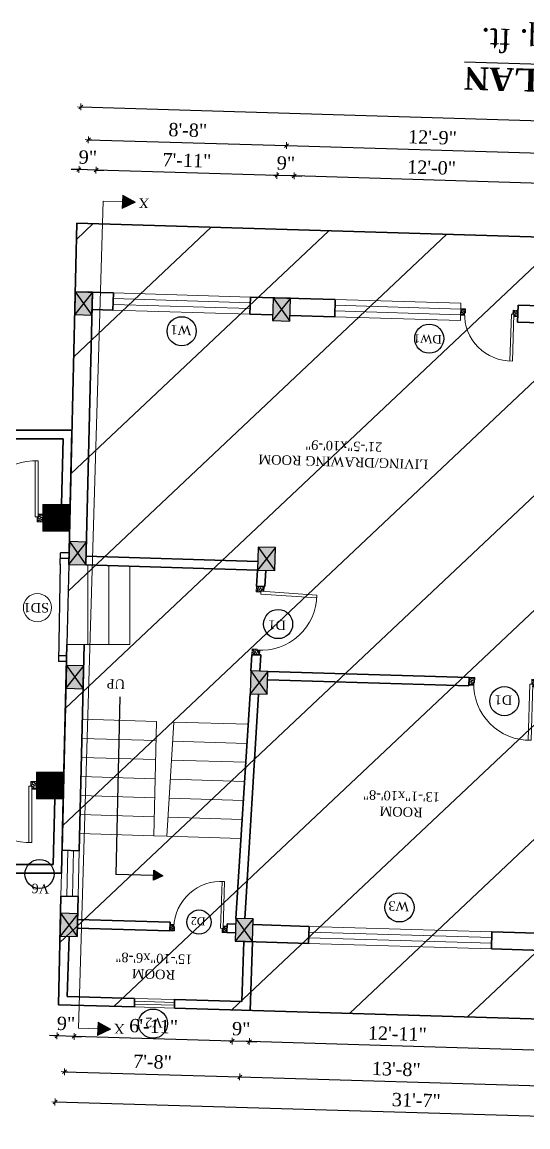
# Model space of a CAD drawing. Header units: inches. Extents: x 4069 to 291496, y -47643 to 12535.
# Drawn here: x 141532 to 141798, y -21988 to -21409 of the extents above; entities that cross this region are included whole.
import ezdxf

# ---------------------------------------------------------------- set-up
doc = ezdxf.new("R2010")
doc.units = ezdxf.units.IN
doc.header["$LTSCALE"] = 5
doc.header["$MEASUREMENT"] = 0
for name, color, linetype, lineweight in [('A-WALL', 7, 'Continuous', 9), ('Dimension', 7, 'Continuous', 18), ('DOOR', 62, 'Continuous', 0), ('Dw', 2, 'Continuous', 18), ('tefriş', 30, 'Continuous', 9)]:
    doc.layers.add(name, color=color, linetype=linetype, lineweight=lineweight)
doc.layers.add('dim line', color=7, linetype='Continuous', lineweight=15, true_color=0xfab2b2)
doc.layers.add('TEXT', color=6, linetype='Continuous')
doc.layers.add('WALL', color=7, linetype='Continuous')
doc.styles.add('ordinary', font='times.ttf')
doc.dimstyles.new('Copy of 96', dxfattribs={"dimtxt": 7, "dimasz": 4, "dimexe": 0.5, "dimexo": 0.5, "dimgap": 3, "dimtad": 1, "dimdec": 1, "dimzin": 11, "dimdsep": 46, "dimlunit": 4, "dimtxsty": 'ordinary', "dimblk": 'OBLIQUE', "dimcen": 0.09, "dimse1": 1, "dimse2": 1, "dimclrt": 6, "dimazin": 0, "dimtfac": 1, "dimtdec": 1, "dimtix": 1, "dimtmove": 2, "dimatfit": 3, "dimldrblk": 'leader', "dimfxl": 0.5, "dimfxlon": 1, "dimtolj": 1, "dimtzin": 0, "dimarcsym": 0})

# ---------------------------------------------------------------- blocks, each defined once
blk = doc.blocks.new('C1a')
at = {"color": 1, "ltscale": 5}
for p, q in [((18657.75, 4625.76), (18648.75, 4625.76)), ((18648.75, 4625.76), (18648.82, 4613.76)), ((18657.82, 4613.76), (18657.75, 4625.76)), ((18648.82, 4613.76), (18657.82, 4613.76))]:
    blk.add_line(p, q, dxfattribs=at)
blk = doc.blocks.new('A$C27B36B59')
at = {"layer": 'DOOR'}
for p, q in [((0, 4), (0, 0)), ((2.5, 4), (0, 4)), ((0, 0), (3, 0)), ((2.5, 2.5), (2.5, 4)), ((3, 2.5), (2.5, 2.5)), ((3, 0), (3, 2.5))]:
    blk.add_line(p, q, dxfattribs=at)
for centre, radius, start, end in [((-1.4, -0.54), 4.75, 22.14107, 72.83803), ((1.34, 2.09), 1.64, 45.13802, 144.89476), ((2.21, 0.3), 2.49, 83.31492, 152.65798), ((0.13, 0.37), 2.05, 349.48753, 93.68048), ((1.96, -0.47), 2.01, 58.74475, 166.49498), ((-0.06, 0.32), 1.13, 343.54197, 86.94698), ((2.08, -0.4), 1.17, 38.28162, 160.15192)]:
    blk.add_arc(centre, radius, start, end, dxfattribs=at)
blk = doc.blocks.new('D2')
at = {"layer": 'DOOR'}
for p, q in [((74473.95, 24047.59), (74473.95, 24018.09)), ((74473.95, 24047.59), (74475.45, 24047.59)), ((74475.45, 24047.59), (74475.45, 24018.13))]:
    blk.add_line(p, q, dxfattribs=at)
blk.add_arc((74473.95, 24047.59), 29.5, 180, 272.9146, dxfattribs=at)
at = {"layer": 'DOOR', "xscale": -1, "rotation": 180}
blk.add_blockref('A$C27B36B59', (74441.95, 24050.09), dxfattribs=at)
at = {"layer": 'DOOR', "rotation": 180}
blk.add_blockref('A$C27B36B59', (74477.95, 24050.09), dxfattribs=at)
blk = doc.blocks.new('x-x')
at = {"ltscale": 5}
for points in [[(11364.03, -701.52), (11364.03, -694.51), (11357.15, -698.09)], [(11364.03, -1135.52), (11364.03, -1128.51), (11357.15, -1132.09)]]:
    blk.add_hatch(color=256, dxfattribs=at).paths.add_polyline_path(points)
for p, q in [((11364.03, -694.51), (11357.15, -698.09)), ((11364.03, -701.52), (11364.03, -694.51)), ((11357.15, -698.09), (11364.03, -701.52)), ((11374.13, -698.09), (11364.03, -698.09)), ((11374.13, -698.09), (11374.13, -1132.09)), ((11364.03, -1128.51), (11357.15, -1132.09)), ((11364.03, -1135.52), (11364.03, -1128.51)), ((11357.15, -1132.09), (11364.03, -1135.52)), ((11374.13, -1132.09), (11364.03, -1132.09))]:
    blk.add_line(p, q, dxfattribs=at)
at = {"layer": 'A-WALL', "color": 1, "ltscale": 5}
blk.add_line((11374.13, -1120.09), (11374.13, -1132.09), dxfattribs=at)
at = {"layer": 'TEXT', "style": 'ordinary'}
for p in [(11350.08, -700.97), (11350.08, -1134.1)]:
    blk.add_text('X', height=5, dxfattribs=at).set_placement(p)
blk = doc.blocks.new('oblique')
at = {"color": 0, "lineweight": -2}
blk.add_line((0.25, 0.25), (-0.25, -0.25), dxfattribs=at)
at = {"layer": 'dim line', "lineweight": 9}
for p, q in [((-0.4375, 0), (0.4375, 0)), ((0, 0.4375), (0, -0.4375))]:
    blk.add_line(p, q, dxfattribs=at)
blk = doc.blocks.new('*D4242')
at = {"layer": 'A-WALL', "color": 0, "lineweight": -2, "ltscale": 50, "transparency": 16777216}
blk.add_line((141566.94, -21470.31), (141670.89, -21473.41), dxfattribs=at)
at = {"layer": 'Defpoints', "color": 0, "ltscale": 50, "transparency": 16777216}
for p in [(141670.89, -21473.41), (141564.55, -21550.2), (141668.5, -21553.3)]:
    blk.add_point(p, dxfattribs=at)
at = {"layer": 'A-WALL', "color": 0, "lineweight": -2, "ltscale": 50, "transparency": 16777216, "xscale": 4, "yscale": 4, "zscale": 4}
for p, rotation in [((141566.94, -21470.31), 178.289985427954), ((141670.89, -21473.41), 358.289985427954)]:
    blk.add_blockref('oblique', p, dxfattribs=dict(at, rotation=rotation))
at = {"layer": 'A-WALL', "color": 6, "ltscale": 50, "transparency": 16777216, "insert": (141619.11, -21465.3), "char_height": 7, "attachment_point": 5, "rotation": 358.28999, "style": 'ordinary'}
blk.add_mtext('\\A1;8\'-8"', dxfattribs=at)
blk = doc.blocks.new('_OBLIQUE')
at = {"color": 0, "linetype": 'ByBlock'}
blk.add_line((-0.5, -0.5), (0.5, 0.5), dxfattribs=at)
blk = doc.blocks.new('leader')
at = {"layer": 'Dimension'}
for p, q in [((0, -4.33), (0, 4.33)), ((-4.42, 0), (4.42, 0))]:
    blk.add_line(p, q, dxfattribs=at)
blk = doc.blocks.new('*D4243')
at = {"layer": 'A-WALL', "color": 0, "lineweight": -2, "ltscale": 50, "transparency": 16777216}
blk.add_line((141670.89, -21473.41), (141823.82, -21477.98), dxfattribs=at)
at = {"layer": 'Defpoints', "color": 0, "ltscale": 50, "transparency": 16777216}
for p in [(141823.82, -21477.98), (141668.5, -21553.3), (141821.44, -21557.87)]:
    blk.add_point(p, dxfattribs=at)
at = {"layer": 'A-WALL', "color": 0, "lineweight": -2, "ltscale": 50, "transparency": 16777216, "xscale": 4, "yscale": 4, "zscale": 4}
for p, rotation in [((141670.89, -21473.41), 178.2899854280954), ((141823.82, -21477.98), 358.2899854280954)]:
    blk.add_blockref('oblique', p, dxfattribs=dict(at, rotation=rotation))
at = {"layer": 'A-WALL', "color": 6, "ltscale": 50, "transparency": 16777216, "insert": (141747.55, -21469.12), "char_height": 7, "attachment_point": 5, "rotation": 358.28999, "style": 'ordinary'}
blk.add_mtext('\\A1;12\'-9"', dxfattribs=at)
blk = doc.blocks.new('*D4246')
at = {"layer": 'A-WALL', "color": 0, "lineweight": -2, "ltscale": 50, "transparency": 16777216}
blk.add_line((141562.95, -21453.15), (142135.69, -21470.25), dxfattribs=at)
at = {"layer": 'Defpoints', "color": 0, "ltscale": 50, "transparency": 16777216}
for p in [(142135.69, -21470.25), (141560.05, -21550.06), (142132.8, -21567.16)]:
    blk.add_point(p, dxfattribs=at)
at = {"layer": 'A-WALL', "color": 0, "lineweight": -2, "ltscale": 50, "transparency": 16777216, "xscale": 4, "yscale": 4, "zscale": 4}
for p, rotation in [((141562.95, -21453.15), 178.2899854280954), ((142135.69, -21470.25), 358.2899854280954)]:
    blk.add_blockref('oblique', p, dxfattribs=dict(at, rotation=rotation))
at = {"layer": 'A-WALL', "color": 6, "ltscale": 50, "transparency": 16777216, "insert": (141849.51, -21455.14), "char_height": 7, "attachment_point": 5, "rotation": 358.28999, "style": 'ordinary'}
blk.add_mtext('\\A1;47\'-9"', dxfattribs=at)
blk = doc.blocks.new('*D4258')
at = {"layer": 'A-WALL', "color": 0, "lineweight": -2, "ltscale": 50, "transparency": 16777216}
blk.add_line((141806.37, -21947.96), (141651.44, -21943.34), dxfattribs=at)
at = {"layer": 'Defpoints', "color": 0, "ltscale": 50, "transparency": 16777216}
for p in [(141653, -21890.99), (141807.93, -21895.61), (141651.44, -21943.34)]:
    blk.add_point(p, dxfattribs=at)
at = {"layer": 'A-WALL', "color": 0, "lineweight": -2, "ltscale": 50, "transparency": 16777216, "xscale": 4, "yscale": 4, "zscale": 4}
for p, rotation in [((141651.44, -21943.34), 178.2899854280954), ((141806.37, -21947.96), 358.2899854280954)]:
    blk.add_blockref('oblique', p, dxfattribs=dict(at, rotation=rotation))
at = {"layer": 'A-WALL', "color": 6, "ltscale": 50, "transparency": 16777216, "insert": (141729.1, -21939.15), "char_height": 7, "attachment_point": 5, "rotation": 358.28999, "style": 'ordinary'}
blk.add_mtext('\\A1;12\'-11"', dxfattribs=at)
blk = doc.blocks.new('*D4259')
at = {"layer": 'A-WALL', "color": 0, "lineweight": -2, "ltscale": 50, "transparency": 16777216}
for p, q in [((141642.44, -21943.07), (141638.44, -21942.95)), ((141651.44, -21943.34), (141642.44, -21943.07)), ((141651.44, -21943.34), (141655.44, -21943.46))]:
    blk.add_line(p, q, dxfattribs=at)
at = {"layer": 'Defpoints', "color": 0, "ltscale": 50, "transparency": 16777216}
for p in [(141644, -21890.72), (141653, -21890.99), (141642.44, -21943.07)]:
    blk.add_point(p, dxfattribs=at)
at = {"layer": 'A-WALL', "color": 0, "lineweight": -2, "ltscale": 50, "transparency": 16777216, "xscale": 4, "yscale": 4, "zscale": 4}
for p, rotation in [((141642.44, -21943.07), 358.2899854280954), ((141651.44, -21943.34), 178.2899854280954)]:
    blk.add_blockref('oblique', p, dxfattribs=dict(at, rotation=rotation))
at = {"layer": 'A-WALL', "color": 6, "ltscale": 50, "transparency": 16777216, "insert": (141647.14, -21936.64), "char_height": 7, "attachment_point": 5, "rotation": 358.28999, "style": 'ordinary'}
blk.add_mtext('\\A1;9"', dxfattribs=at)
blk = doc.blocks.new('*D4260')
at = {"layer": 'A-WALL', "color": 0, "lineweight": -2, "ltscale": 50, "transparency": 16777216}
blk.add_line((141642.44, -21943.07), (141559.48, -21940.59), dxfattribs=at)
at = {"layer": 'Defpoints', "color": 0, "ltscale": 50, "transparency": 16777216}
for p in [(141561.04, -21888.24), (141644, -21890.72), (141559.48, -21940.59)]:
    blk.add_point(p, dxfattribs=at)
at = {"layer": 'A-WALL', "color": 0, "lineweight": -2, "ltscale": 50, "transparency": 16777216, "xscale": 4, "yscale": 4, "zscale": 4}
for p, rotation in [((141559.48, -21940.59), 178.2899854280954), ((141642.44, -21943.07), 358.2899854280954)]:
    blk.add_blockref('oblique', p, dxfattribs=dict(at, rotation=rotation))
at = {"layer": 'A-WALL', "color": 6, "ltscale": 50, "transparency": 16777216, "insert": (141601.16, -21935.27), "char_height": 7, "attachment_point": 5, "rotation": 358.28999, "style": 'ordinary'}
blk.add_mtext('\\A1;6\'-11"', dxfattribs=at)
blk = doc.blocks.new('*D4261')
at = {"layer": 'A-WALL', "color": 0, "lineweight": -2, "ltscale": 50, "transparency": 16777216}
for p, q in [((141550.48, -21940.32), (141546.48, -21940.21)), ((141559.48, -21940.59), (141550.48, -21940.32)), ((141559.48, -21940.59), (141563.48, -21940.71))]:
    blk.add_line(p, q, dxfattribs=at)
at = {"layer": 'Defpoints', "color": 0, "ltscale": 50, "transparency": 16777216}
for p in [(141552.04, -21887.98), (141561.04, -21888.24), (141550.48, -21940.32)]:
    blk.add_point(p, dxfattribs=at)
at = {"layer": 'A-WALL', "color": 0, "lineweight": -2, "ltscale": 50, "transparency": 16777216, "xscale": 4, "yscale": 4, "zscale": 4}
for p, rotation in [((141550.48, -21940.32), 358.2899854280954), ((141559.48, -21940.59), 178.2899854280954)]:
    blk.add_blockref('oblique', p, dxfattribs=dict(at, rotation=rotation))
at = {"layer": 'A-WALL', "color": 6, "ltscale": 50, "transparency": 16777216, "insert": (141555.18, -21933.89), "char_height": 7, "attachment_point": 5, "rotation": 358.28999, "style": 'ordinary'}
blk.add_mtext('\\A1;9"', dxfattribs=at)
blk = doc.blocks.new('*D4262')
at = {"layer": 'A-WALL', "color": 0, "lineweight": -2, "ltscale": 50, "transparency": 16777216}
blk.add_line((141554.42, -21959.13), (141646.38, -21961.87), dxfattribs=at)
at = {"layer": 'Defpoints', "color": 0, "ltscale": 50, "transparency": 16777216}
for p in [(141556.54, -21888.11), (141648.5, -21890.85), (141646.38, -21961.87)]:
    blk.add_point(p, dxfattribs=at)
at = {"layer": 'A-WALL', "color": 0, "lineweight": -2, "ltscale": 50, "transparency": 16777216, "xscale": 4, "yscale": 4, "zscale": 4}
for p, rotation in [((141554.42, -21959.13), 178.2899854279554), ((141646.38, -21961.87), 358.2899854279554)]:
    blk.add_blockref('oblique', p, dxfattribs=dict(at, rotation=rotation))
at = {"layer": 'A-WALL', "color": 6, "ltscale": 50, "transparency": 16777216, "insert": (141600.6, -21953.93), "char_height": 7, "attachment_point": 5, "rotation": 358.28999, "style": 'ordinary'}
blk.add_mtext('\\A1;7\'-8"', dxfattribs=at)
blk = doc.blocks.new('*D4263')
at = {"layer": 'A-WALL', "color": 0, "lineweight": -2, "ltscale": 50, "transparency": 16777216}
blk.add_line((141646.38, -21961.87), (141810.31, -21966.77), dxfattribs=at)
at = {"layer": 'Defpoints', "color": 0, "ltscale": 50, "transparency": 16777216}
for p in [(141648.5, -21890.85), (141812.43, -21895.75), (141810.31, -21966.77)]:
    blk.add_point(p, dxfattribs=at)
at = {"layer": 'A-WALL', "color": 0, "lineweight": -2, "ltscale": 50, "transparency": 16777216, "xscale": 4, "yscale": 4, "zscale": 4}
for p, rotation in [((141646.38, -21961.87), 178.2899854280954), ((141810.31, -21966.77), 358.2899854280954)]:
    blk.add_blockref('oblique', p, dxfattribs=dict(at, rotation=rotation))
at = {"layer": 'A-WALL', "color": 6, "ltscale": 50, "transparency": 16777216, "insert": (141728.54, -21957.76), "char_height": 7, "attachment_point": 5, "rotation": 358.28999, "style": 'ordinary'}
blk.add_mtext('\\A1;13\'-8"', dxfattribs=at)
blk = doc.blocks.new('*D4265')
at = {"layer": 'A-WALL', "color": 0, "lineweight": -2, "ltscale": 50, "transparency": 16777216}
blk.add_line((141928.28, -21986.31), (141549.45, -21975), dxfattribs=at)
at = {"layer": 'Defpoints', "color": 0, "ltscale": 50, "transparency": 16777216}
for p in [(141552.04, -21887.98), (141930.88, -21899.29), (141549.45, -21975)]:
    blk.add_point(p, dxfattribs=at)
at = {"layer": 'A-WALL', "color": 0, "lineweight": -2, "ltscale": 50, "transparency": 16777216, "xscale": 4, "yscale": 4, "zscale": 4}
for p, rotation in [((141549.45, -21975), 178.2899854280954), ((141928.28, -21986.31), 358.2899854280954)]:
    blk.add_blockref('oblique', p, dxfattribs=dict(at, rotation=rotation))
at = {"layer": 'A-WALL', "color": 6, "ltscale": 50, "transparency": 16777216, "insert": (141739.06, -21974.09), "char_height": 7, "attachment_point": 5, "rotation": 358.28999, "style": 'ordinary'}
blk.add_mtext('\\A1;31\'-7"', dxfattribs=at)
blk = doc.blocks.new('*D4271')
at = {"layer": 'A-WALL', "color": 0, "lineweight": -2, "ltscale": 50, "transparency": 16777216}
blk.add_line((141818.85, -21493.63), (141674.92, -21489.34), dxfattribs=at)
at = {"layer": 'Defpoints', "color": 0, "ltscale": 50, "transparency": 16777216}
for p in [(141674.92, -21489.34), (141673, -21553.44), (141816.94, -21557.73)]:
    blk.add_point(p, dxfattribs=at)
at = {"layer": 'A-WALL', "color": 0, "lineweight": -2, "ltscale": 50, "transparency": 16777216, "xscale": 4, "yscale": 4, "zscale": 4}
for p, rotation in [((141674.92, -21489.34), 178.2899854280954), ((141818.85, -21493.63), 358.2899854280954)]:
    blk.add_blockref('oblique', p, dxfattribs=dict(at, rotation=rotation))
at = {"layer": 'A-WALL', "color": 6, "ltscale": 50, "transparency": 16777216, "insert": (141747.08, -21484.93), "char_height": 7, "attachment_point": 5, "rotation": 358.28999, "style": 'ordinary'}
blk.add_mtext('\\A1;12\'-0"', dxfattribs=at)
blk = doc.blocks.new('*D4272')
at = {"layer": 'A-WALL', "color": 0, "lineweight": -2, "ltscale": 50, "transparency": 16777216}
for p, q in [((141665.92, -21489.07), (141661.92, -21488.95)), ((141674.92, -21489.34), (141665.92, -21489.07)), ((141674.92, -21489.34), (141678.91, -21489.46))]:
    blk.add_line(p, q, dxfattribs=at)
at = {"layer": 'Defpoints', "color": 0, "ltscale": 50, "transparency": 16777216}
for p in [(141665.92, -21489.07), (141664.01, -21553.17), (141673, -21553.44)]:
    blk.add_point(p, dxfattribs=at)
at = {"layer": 'A-WALL', "color": 0, "lineweight": -2, "ltscale": 50, "transparency": 16777216, "xscale": 4, "yscale": 4, "zscale": 4}
for p, rotation in [((141665.92, -21489.07), 358.2899854280954), ((141674.92, -21489.34), 178.2899854280954)]:
    blk.add_blockref('oblique', p, dxfattribs=dict(at, rotation=rotation))
at = {"layer": 'A-WALL', "color": 6, "ltscale": 50, "transparency": 16777216, "insert": (141670.61, -21482.64), "char_height": 7, "attachment_point": 5, "rotation": 358.28999, "style": 'ordinary'}
blk.add_mtext('\\A1;9"', dxfattribs=at)
blk = doc.blocks.new('*D4273')
at = {"layer": 'A-WALL', "color": 0, "lineweight": -2, "ltscale": 50, "transparency": 16777216}
blk.add_line((141665.92, -21489.07), (141570.96, -21486.23), dxfattribs=at)
at = {"layer": 'Defpoints', "color": 0, "ltscale": 50, "transparency": 16777216}
for p in [(141570.96, -21486.23), (141569.05, -21550.33), (141664.01, -21553.17)]:
    blk.add_point(p, dxfattribs=at)
at = {"layer": 'A-WALL', "color": 0, "lineweight": -2, "ltscale": 50, "transparency": 16777216, "xscale": 4, "yscale": 4, "zscale": 4}
for p, rotation in [((141570.96, -21486.23), 178.2899854280954), ((141665.92, -21489.07), 358.2899854280954)]:
    blk.add_blockref('oblique', p, dxfattribs=dict(at, rotation=rotation))
at = {"layer": 'A-WALL', "color": 6, "ltscale": 50, "transparency": 16777216, "insert": (141618.64, -21481.08), "char_height": 7, "attachment_point": 5, "rotation": 358.28999, "style": 'ordinary'}
blk.add_mtext('\\A1;7\'-11"', dxfattribs=at)
blk = doc.blocks.new('*D4274')
at = {"layer": 'A-WALL', "color": 0, "lineweight": -2, "ltscale": 50, "transparency": 16777216}
for p, q in [((141561.97, -21485.97), (141557.97, -21485.85)), ((141570.96, -21486.23), (141561.97, -21485.97)), ((141570.96, -21486.23), (141574.96, -21486.35))]:
    blk.add_line(p, q, dxfattribs=at)
at = {"layer": 'Defpoints', "color": 0, "ltscale": 50, "transparency": 16777216}
for p in [(141561.97, -21485.97), (141560.05, -21550.06), (141569.05, -21550.33)]:
    blk.add_point(p, dxfattribs=at)
at = {"layer": 'A-WALL', "color": 0, "lineweight": -2, "ltscale": 50, "transparency": 16777216, "xscale": 4, "yscale": 4, "zscale": 4}
for p, rotation in [((141561.97, -21485.97), 358.2899854280954), ((141570.96, -21486.23), 178.2899854280954)]:
    blk.add_blockref('oblique', p, dxfattribs=dict(at, rotation=rotation))
at = {"layer": 'A-WALL', "color": 6, "ltscale": 50, "transparency": 16777216, "insert": (141566.66, -21479.53), "char_height": 7, "attachment_point": 5, "rotation": 358.28999, "style": 'ordinary'}
blk.add_mtext('\\A1;9"', dxfattribs=at)

msp = doc.modelspace()

# ---------------------------------------------------------------- hatches: boundary and pattern name
at = {"layer": 'A-WALL', "ltscale": 5}
h = msp.add_hatch(dxfattribs=at)
h.set_pattern_fill('ANSI31', color=256, angle=180)
h.set_pattern_definition([(225, (166088.77571, -20171.93444), (0.08838834765, -0.08838834765), [])])
h.paths.add_polyline_path([(141557.07658, -21675.65558), (141557.07658, -21661.65558), (141543.07658, -21661.65558), (141543.07658, -21675.65558)])
h = msp.add_hatch(dxfattribs=at)
h.set_pattern_fill('ANSI31', color=256, angle=180)
h.set_pattern_definition([(225, (165975.83, -20163.21677), (0.08838834765, -0.08838834765), [])])
h.paths.add_polyline_path([(141553.75198, -21801.93791), (141539.75198, -21801.93791), (141539.75198, -21815.93791), (141553.75198, -21815.93791)])
at = {"layer": 'WALL', "linetype": 'ByBlock', "ltscale": 5, "true_color": 0xf8991e}
h = msp.add_hatch(dxfattribs=at)
h.set_pattern_fill('ANSI31', color=30, scale=350, angle=178.28998543)
h.set_pattern_definition([(223.29, (148486.61, -25035.815), (29.99899, -31.8453), [])])
h.paths.add_polyline_path([(142154.30432, -21531.78867), (141909.36949, -21934.659), (141551.08113, -21923.96257), (141560.90598, -21514.07321)])
h = msp.add_hatch(color=30, dxfattribs=at)
h.dxf.hatch_style = 1
h.paths.add_polyline_path([(141560.05302, -21550.06378), (141564.40895, -21556.1965), (141569.04919, -21550.33236)])
h.paths.add_polyline_path([(141560.05302, -21550.06378), (141559.76871, -21562.06064), (141564.40895, -21556.1965)])
h.paths.add_polyline_path([(141559.76871, -21562.06064), (141568.76487, -21562.32922), (141564.40895, -21556.1965)])
h.paths.add_polyline_path([(141564.40895, -21556.1965), (141568.76487, -21562.32922), (141569.04919, -21550.33236)])
h = msp.add_hatch(color=30, dxfattribs=at)
h.dxf.hatch_style = 1
h.paths.add_polyline_path([(141668.32574, -21559.29886), (141673.00279, -21553.43581), (141664.00679, -21553.16725)])
h.paths.add_polyline_path([(141664.00679, -21553.16725), (141663.6487, -21565.1619), (141668.32574, -21559.29886)])
h.paths.add_polyline_path([(141668.32574, -21559.29886), (141663.6487, -21565.1619), (141672.6447, -21565.43047)])
h.paths.add_polyline_path([(141672.6447, -21565.43047), (141673.00279, -21553.43581), (141668.32574, -21559.29886)])
h = msp.add_hatch(color=30, dxfattribs=at)
h.dxf.hatch_style = 1
h.paths.add_polyline_path([(141556.94922, -21681.02949), (141561.30515, -21687.1622), (141565.94539, -21681.29806)])
h.paths.add_polyline_path([(141556.94922, -21681.02949), (141556.66491, -21693.02635), (141561.30515, -21687.1622)])
h.paths.add_polyline_path([(141556.66491, -21693.02635), (141565.66107, -21693.29492), (141561.30515, -21687.1622)])
h.paths.add_polyline_path([(141561.30515, -21687.1622), (141565.66107, -21693.29492), (141565.94539, -21681.29806)])
h = msp.add_hatch(color=30, dxfattribs=at)
h.dxf.hatch_style = 1
h.paths.add_polyline_path([(141660.43165, -21690.12155), (141665.10869, -21684.25851), (141656.1127, -21683.98994)])
h.paths.add_polyline_path([(141656.1127, -21683.98994), (141655.75461, -21695.98459), (141660.43165, -21690.12155)])
h.paths.add_polyline_path([(141660.43165, -21690.12155), (141655.75461, -21695.98459), (141664.7506, -21696.25316)])
h.paths.add_polyline_path([(141664.7506, -21696.25316), (141665.10869, -21684.25851), (141660.43165, -21690.12155)])
h = msp.add_hatch(color=30, dxfattribs=at)
h.dxf.hatch_style = 1
h.paths.add_polyline_path([(141555.40917, -21746.01247), (141559.76509, -21752.14519), (141564.40533, -21746.28104)])
h.paths.add_polyline_path([(141555.40917, -21746.01247), (141555.12485, -21758.00933), (141559.76509, -21752.14519)])
h.paths.add_polyline_path([(141555.12485, -21758.00933), (141564.12101, -21758.2779), (141559.76509, -21752.14519)])
h.paths.add_polyline_path([(141559.76509, -21752.14519), (141564.12101, -21758.2779), (141564.40533, -21746.28104)])
h = msp.add_hatch(color=30, dxfattribs=at)
h.dxf.hatch_style = 1
h.paths.add_polyline_path([(141656.51473, -21755.03357), (141661.19177, -21749.17053), (141652.19578, -21748.90196)])
h.paths.add_polyline_path([(141652.19578, -21748.90196), (141651.83769, -21760.89662), (141656.51473, -21755.03357)])
h.paths.add_polyline_path([(141656.51473, -21755.03357), (141651.83769, -21760.89662), (141660.83368, -21761.16519)])
h.paths.add_polyline_path([(141660.83368, -21761.16519), (141661.19177, -21749.17053), (141656.51473, -21755.03357)])
at = {"layer": 'WALL', "linetype": 'ByBlock', "ltscale": 5}
msp.add_hatch(color=2, dxfattribs=at).paths.add_polyline_path([(141605.97815, -21856.40563), (141601.04748, -21858.66208), (141601.20409, -21853.41618)])
at = {"layer": 'WALL', "linetype": 'ByBlock', "ltscale": 5, "true_color": 0xf8991e}
h = msp.add_hatch(color=30, dxfattribs=at)
h.dxf.hatch_style = 1
h.paths.add_polyline_path([(141552.32906, -21875.97844), (141556.68498, -21882.11115), (141561.32522, -21876.24701)])
h.paths.add_polyline_path([(141552.32906, -21875.97844), (141552.04474, -21887.97529), (141556.68498, -21882.11115)])
h.paths.add_polyline_path([(141552.04474, -21887.97529), (141561.04091, -21888.24387), (141556.68498, -21882.11115)])
h.paths.add_polyline_path([(141556.68498, -21882.11115), (141561.04091, -21888.24387), (141561.32522, -21876.24701)])
h = msp.add_hatch(color=30, dxfattribs=at)
h.dxf.hatch_style = 1
h.paths.add_polyline_path([(141648.6809, -21884.85762), (141653.35794, -21878.99458), (141644.36195, -21878.72601)])
h.paths.add_polyline_path([(141644.36195, -21878.72601), (141644.00386, -21890.72067), (141648.6809, -21884.85762)])
h.paths.add_polyline_path([(141648.6809, -21884.85762), (141644.00386, -21890.72067), (141652.99985, -21890.98923)])
h.paths.add_polyline_path([(141652.99985, -21890.98923), (141653.35794, -21878.99458), (141648.6809, -21884.85762)])

# ---------------------------------------------------------------- linework, layer by layer
at = {"color": 1, "ltscale": 5}
for p, q in [((141569.04919, -21550.33236), (141559.76871, -21562.06064)), ((141560.05302, -21550.06378), (141568.76487, -21562.32922)), ((141673.00279, -21553.43581), (141663.6487, -21565.1619)), ((141664.00679, -21553.16725), (141672.6447, -21565.43047)), ((141556.66491, -21693.02635), (141565.94539, -21681.29806)), ((141556.94922, -21681.02949), (141565.66107, -21693.29492)), ((141665.10869, -21684.25851), (141655.75461, -21695.98459)), ((141656.1127, -21683.98994), (141664.7506, -21696.25316)), ((141564.40533, -21746.28104), (141555.12485, -21758.00933)), ((141555.40917, -21746.01247), (141564.12101, -21758.2779)), ((141661.19177, -21749.17053), (141651.83769, -21760.89662)), ((141652.19578, -21748.90196), (141660.83368, -21761.16519)), ((141647.32121, -21826.79126), (141647.65563, -21826.81248)), ((141561.32522, -21876.24701), (141552.04474, -21887.97529)), ((141552.32906, -21875.97844), (141561.04091, -21888.24387)), ((141653.35794, -21878.99458), (141644.00386, -21890.72067)), ((141644.36195, -21878.72601), (141652.99985, -21890.98923))]:
    msp.add_line(p, q, dxfattribs=at)
at = {"layer": 'A-WALL', "lineweight": 30}
for p, q in [((141560.90598, -21514.07321), (141556.66491, -21693.02635)), ((142154.30432, -21531.78867), (141560.90598, -21514.07321)), ((141580.04412, -21550.6606), (141560.05302, -21550.06378)), ((141569.04919, -21550.33236), (141565.66107, -21693.29492)), ((141580.04412, -21550.6606), (141579.77555, -21559.6566)), ((141652.01205, -21552.80915), (141651.74348, -21561.80514)), ((141696.49224, -21554.13707), (141652.01205, -21552.80915)), ((141696.49224, -21554.13707), (141696.22367, -21563.13307)), ((141579.77555, -21559.6566), (141568.83727, -21559.27432)), ((141792.44948, -21557.00181), (141792.18091, -21565.9978)), ((141849.4241, -21558.70274), (141792.44948, -21557.00181)), ((141663.73823, -21562.16324), (141651.74348, -21561.80514)), ((141696.22367, -21563.13307), (141672.73422, -21562.43181)), ((141816.67009, -21566.7289), (141792.18091, -21565.9978)), ((141215.49072, -21622.65558), (141558.33265, -21622.65558)), ((141557.40837, -21661.65558), (141558.33265, -21622.65558)), ((141217.94064, -21627.15558), (141553.72474, -21627.15558)), ((141552.90711, -21661.65558), (141553.72474, -21627.15558)), ((141655.75461, -21695.98459), (141565.66107, -21693.29492)), ((141655.88889, -21691.4866), (141565.79535, -21688.79692)), ((141655.18385, -21704.47134), (141655.75461, -21695.98459)), ((141659.55788, -21704.60193), (141660.07009, -21696.11343)), ((141659.55788, -21704.60193), (141655.18385, -21704.47134)), ((141553.75198, -21815.93791), (141555.66953, -21735.02635)), ((141564.67206, -21735.02635), (141562.10708, -21843.25656)), ((141652.19578, -21748.90196), (141652.76654, -21740.41521)), ((141657.38851, -21740.5532), (141652.76654, -21740.41521)), ((141555.40917, -21746.01247), (141554.39034, -21789.00235)), ((141656.87629, -21749.0417), (141657.38851, -21740.5532)), ((141766.75824, -21752.32214), (141661.19177, -21749.17053)), ((141766.62395, -21756.82013), (141661.05749, -21753.66853)), ((141766.75824, -21752.32214), (141766.62395, -21756.82013)), ((141555.12485, -21758.00933), (141553.11091, -21842.98798)), ((141644.36195, -21878.72601), (141651.83769, -21760.89662)), ((141649.04246, -21878.86574), (141656.15317, -21761.02545)), ((141549.25072, -21815.93791), (141548.43309, -21850.43791)), ((141553.75198, -21815.93791), (141552.82771, -21854.93791)), ((141562.10708, -21843.25656), (141553.11091, -21842.98798)), ((141548.43309, -21850.43791), (141467.36572, -21850.43791)), ((141552.82771, -21854.93791), (141471.86572, -21854.93791)), ((141552.5423, -21866.98079), (141551.19179, -21923.96587)), ((141561.53846, -21867.24937), (141552.5423, -21866.98079)), ((141561.53846, -21867.24937), (141561.04091, -21888.24387)), ((141561.25414, -21879.24622), (141609.78899, -21880.6952)), ((141561.11986, -21883.74422), (141609.65471, -21885.19319)), ((141609.65471, -21885.19319), (141609.78899, -21880.6952)), ((141639.64015, -21886.08838), (141639.77443, -21881.59039)), ((141639.77443, -21881.59039), (141644.27243, -21881.72467)), ((141653.26842, -21881.99324), (141682.75528, -21882.87355)), ((141682.75528, -21882.87355), (141682.48671, -21891.86954)), ((141555.82407, -21919.60216), (141556.76406, -21888.11619)), ((141639.64015, -21886.08838), (141644.13814, -21886.22267)), ((141644.00386, -21890.72067), (141682.48671, -21891.86954)), ((141648.50185, -21890.85495), (141647.56186, -21922.34092)), ((141652.99985, -21890.98923), (141651.92557, -21926.9732)), ((141778.71253, -21885.73828), (141778.44396, -21894.73427)), ((141778.71253, -21885.73828), (141808.19939, -21886.61859)), ((141778.44396, -21894.73427), (141835.29892, -21896.43164)), ((141555.82407, -21919.60216), (141591.19764, -21920.65821)), ((141551.19179, -21923.96587), (141591.06336, -21925.15621)), ((141591.19764, -21920.65821), (141591.06336, -21925.15621)), ((141612.18829, -21921.28487), (141612.05401, -21925.78287)), ((141612.05401, -21925.78287), (141909.36949, -21934.659)), ((141612.18829, -21921.28487), (141647.56186, -21922.34092))]:
    msp.add_line(p, q, dxfattribs=at)
at = {"layer": 'A-WALL', "ltscale": 5}
for p, q in [((141566.66953, -21735.02635), (141566.66953, -21693.32503)), ((141577.66953, -21735.02635), (141577.66953, -21693.65342)), ((141588.66953, -21735.02635), (141588.66953, -21693.98182)), ((141564.67206, -21735.02635), (141555.66953, -21735.02635)), ((141555.66953, -21735.02635), (141588.66953, -21735.02635))]:
    msp.add_line(p, q, dxfattribs=at)
for points in [[(141557.07658, -21675.65558), (141543.07658, -21675.65558), (141543.07658, -21661.65558), (141557.07658, -21661.65558)], [(141553.75198, -21801.93791), (141539.75198, -21801.93791), (141539.75198, -21815.93791), (141553.75198, -21815.93791)]]:
    msp.add_lwpolyline(points, close=True, dxfattribs=at)
msp.add_circle((141540.19788, -21715.73503), 7.38406, dxfattribs=at)
at = {"layer": 'Dw', "color": 3}
for p, q in [((141651.94542, -21555.80862), (141579.97748, -21553.66007)), ((141652.03494, -21552.80984), (141580.06701, -21550.66129)), ((141762.46284, -21556.10658), (141696.49224, -21554.13707)), ((141651.74348, -21561.80514), (141579.77555, -21559.6566)), ((141651.85589, -21558.80728), (141579.88796, -21556.65873)), ((141651.85589, -21558.80728), (141579.88796, -21556.65873)), ((141696.31319, -21560.1344), (141762.2838, -21562.10391)), ((141696.40271, -21557.13574), (141762.37332, -21559.10524)), ((141762.46284, -21556.10658), (141762.19427, -21565.10257)), ((141762.19427, -21565.10257), (141696.22367, -21563.13307)), ((141552.54164, -21867.00846), (141553.11026, -21843.01565)), ((141555.5408, -21867.07954), (141556.10942, -21843.08673)), ((141558.53996, -21867.15062), (141559.10857, -21843.15781)), ((141561.53912, -21867.2217), (141562.10773, -21843.22889)), ((141778.71253, -21885.73828), (141682.75528, -21882.87355)), ((141778.53348, -21891.73561), (141682.57623, -21888.87088)), ((141778.623, -21888.73695), (141682.66576, -21885.87221)), ((141778.44396, -21894.73427), (141682.48671, -21891.86954)), ((141591.06336, -21925.15621), (141612.05401, -21925.78287)), ((141591.10812, -21923.65687), (141612.09877, -21924.28353)), ((141591.15288, -21922.15754), (141612.14353, -21922.7842)), ((141591.19764, -21920.65821), (141612.18829, -21921.28487))]:
    msp.add_line(p, q, dxfattribs=at)
at = {"layer": 'tefriş', "ltscale": 5}
for p, q in [((141563.74194, -21774.27303), (141602.72457, -21775.43683)), ((141602.72457, -21775.43683), (141601.30297, -21835.42188)), ((141611.84139, -21775.70976), (141608.04017, -21835.62301)), ((141611.84139, -21775.70976), (141650.82403, -21776.87356)), ((141563.50502, -21784.27004), (141602.48765, -21785.43383)), ((141611.2043, -21785.75137), (141650.18693, -21786.91516)), ((141563.26809, -21794.26704), (141602.25073, -21795.43084)), ((141610.57432, -21795.68085), (141649.55695, -21796.84464)), ((141563.03113, -21804.26594), (141602.01376, -21805.42973)), ((141609.93865, -21805.70002), (141648.92128, -21806.86382)), ((141562.79425, -21814.26105), (141601.77688, -21815.42485)), ((141609.30582, -21815.67435), (141648.28845, -21816.83815)), ((141562.55733, -21824.25805), (141601.53996, -21825.42185)), ((141608.673, -21825.64868), (141647.65563, -21826.81248)), ((141562.32033, -21834.25808), (141601.30297, -21835.42188)), ((141608.04017, -21835.62301), (141601.30297, -21835.42188)), ((141608.04017, -21835.62301), (141647.0228, -21836.78681))]:
    msp.add_line(p, q, dxfattribs=at)
at = {"layer": 'TEXT'}
for centre, radius in [((141615.90676, -21570.76423), 7.64038), ((141745.84843, -21574.64355), 7.64038), ((141666.51547, -21724.34473), 7.64038), ((141785.27868, -21764.79998), 7.64038), ((141541.29755, -21855.4244), 7.64038), ((141730.23985, -21872.93733), 7.64038), ((141624.99165, -21880.6378), 6.36673), ((141600.86156, -21933.87833), 7.64038)]:
    msp.add_circle(centre, radius, dxfattribs=at)
at = {"layer": 'WALL', "color": 2, "linetype": 'ByBlock'}
for p, q in [((141552.16364, -21693.02635), (141552.30584, -21687.02635)), ((141556.8071, -21687.02635), (141552.29285, -21687.02635)), ((141552.16617, -21692.91973), (141551.16872, -21744.02635)), ((141556.736, -21690.02635), (141552.23474, -21690.02635)), ((141556.66491, -21693.02635), (141555.66953, -21735.02635)), ((141555.45624, -21744.02635), (141551.16872, -21744.02635)), ((141555.52734, -21741.02635), (141551.22727, -21741.02635))]:
    msp.add_line(p, q, dxfattribs=at)
at = {"layer": 'WALL', "color": 2, "linetype": 'ByBlock', "ltscale": 5}
for p, q in [((141583.40651, -21762.50758), (141581.31801, -21855.66942)), ((141601.11917, -21856.26057), (141581.31801, -21855.66942)), ((141601.04748, -21858.66208), (141601.20409, -21853.41618)), ((141601.20409, -21853.41618), (141605.97815, -21856.40563)), ((141605.97815, -21856.40563), (141601.04748, -21858.66208))]:
    msp.add_line(p, q, dxfattribs=at)
for points in [[(141568.76487, -21562.32922), (141569.04919, -21550.33236), (141560.05302, -21550.06378), (141559.76871, -21562.06064)], [(141673.00279, -21553.43581), (141664.00679, -21553.16725), (141663.6487, -21565.1619), (141672.6447, -21565.43047)], [(141565.66107, -21693.29492), (141565.94539, -21681.29806), (141556.94922, -21681.02949), (141556.66491, -21693.02635)], [(141665.10869, -21684.25851), (141656.1127, -21683.98994), (141655.75461, -21695.98459), (141664.7506, -21696.25316)], [(141564.12101, -21758.2779), (141564.40533, -21746.28104), (141555.40917, -21746.01247), (141555.12485, -21758.00933)], [(141661.19177, -21749.17053), (141652.19578, -21748.90196), (141651.83769, -21760.89662), (141660.83368, -21761.16519)], [(141561.04091, -21888.24387), (141561.32522, -21876.24701), (141552.32906, -21875.97844), (141552.04474, -21887.97529)], [(141653.35794, -21878.99458), (141644.36195, -21878.72601), (141644.00386, -21890.72067), (141652.99985, -21890.98923)]]:
    msp.add_lwpolyline(points, close=True, dxfattribs=at)

# ---------------------------------------------------------------- block references
at = {"layer": 'A-WALL', "color": 1, "rotation": 178.2899854279543}
msp.add_blockref('x-x', (152910.04806, -22973.48333), dxfattribs=at)
at = {"layer": 'WALL', "color": 2, "linetype": 'ByBlock', "ltscale": 5}
for p, rotation in [((160347.24214, -17495.12643), 178.2899854279543), ((160344.13833, -17626.09213), 178.2899854281289), ((160342.59828, -17691.07511), 178.2899854281578), ((160339.51817, -17821.04108), 178.2899854279543)]:
    msp.add_blockref('C1a', p, dxfattribs=dict(at, rotation=rotation))
at = {"layer": 'WALL', "color": 2, "linetype": 'ByBlock', "yscale": 0.8333000000002357, "zscale": 0.8333}
for p, xscale, rotation in [((79159.48639, -39739.84365), 0.8332999999984168, 358.2899854279543), ((80202.84304, -2.07165), -0.8332999999984168, 178.2899854279543)]:
    msp.add_blockref('D2', p, dxfattribs=dict(at, xscale=xscale, rotation=rotation))
at = {"layer": 'WALL', "color": 2, "linetype": 'ByBlock', "xscale": -1, "rotation": 179.9999999998168}
msp.add_blockref('D2', (67065.12536, 2379.43233), dxfattribs=at)
at = {"layer": 'WALL', "color": 2, "linetype": 'ByBlock'}
for p, rotation in [((160653.50473, -97628.35262), 86.15249162964822), ((66640.28146, -43570.28074), 358.2899854279543)]:
    msp.add_blockref('D2', p, dxfattribs=dict(at, rotation=rotation))
msp.add_blockref('D2', (67061.80076, -45857.02583), dxfattribs=at)

# ---------------------------------------------------------------- texts
at = {"layer": 'TEXT', "style": 'ordinary'}
for s, height, rotation, p in [('W1', 5, 178.29037351, (141621.02895, -21567.85167)), ('DW1', 4.5, 178.29037351, (141752.46864, -21572.76855)), ('SD1', 5, 180, (141546.3154, -21713.2909)), ('D1', 5, 178.28959735, (141670.72112, -21722.54436)), ('UP', 5, 178.28959735, (141586.28673, -21753.43459)), ('D1', 5, 178.29037351, (141789.51828, -21761.86106)), ('V6', 5, 178.29037351, (141546.41974, -21860.74305)), ('W3', 5, 178.29037351, (141735.36205, -21870.02477)), ('D2', 4.1665, 178.28959735, (141628.48118, -21878.18756)), ('V2', 5, 178.29037351, (141605.98375, -21930.96576))]:
    msp.add_text(s, height=height, rotation=rotation, dxfattribs=at).set_placement(p)
at = {"layer": 'TEXT', "char_height": 12, "width": 219.8150831, "attachment_point": 8, "rotation": 178.28959735, "style": 'ordinary'}
for s, insert in [('AREA = 1205.23 sq. ft.', (141859.75212, -21410.4567)), ('{\\fTimes New Roman|b1|i0|c0|p18;\\LTHIRD FLOOR PLAN}', (141855.44559, -21434.57968))]:
    msp.add_mtext(s, dxfattribs=dict(at, insert=insert))
at = {"layer": 'TEXT', "char_height": 5, "attachment_point": 8, "rotation": 178.28959735, "style": 'ordinary'}
for s, insert in [('LIVING/DRAWING ROOM\\P21\'-5"x10\'-9"', (141701.05305, -21628.38881)), ('ROOM\\P13\'-1"x10\'-8"', (141731.38255, -21811.94543)), ('ROOM\\P15\'-10"x6\'-8"', (141601.42845, -21897.08795))]:
    msp.add_mtext_dynamic_manual_height_columns(s, width=101.5687276, gutter_width=1720.71691, heights=[0], dxfattribs=dict(at, insert=insert))

# ---------------------------------------------------------------- dimensions: what is measured, and where the dimension line sits
at = {"layer": 'A-WALL', "ltscale": 50}
for base, p1, p2, angle, picture, middle in [((142135.69101, -21470.25311), (141560.05302, -21550.06378), (142132.79784, -21567.16265), 178.28998543, '*D4246', (141849.51467, -21455.13594)), ((141823.82177, -21477.97528), (141668.50479, -21553.30153), (141821.43665, -21557.8672), 178.28998543, '*D4243', (141747.55191, -21469.12471)), ((141561.96663, -21485.96549), (141569.04919, -21550.33236), (141560.05302, -21550.06378), 178.28998543, '*D4274', (141566.66079, -21479.53205)), ((141570.96279, -21486.23407), (141664.00679, -21553.16725), (141569.04919, -21550.33236), 178.28998543, '*D4273', (141618.63767, -21481.08378)), ((141665.9204, -21489.06896), (141673.00279, -21553.43581), (141664.00679, -21553.16725), 178.28998543, '*D4272', (141670.61447, -21482.63551)), ((141674.91639, -21489.33752), (141816.93866, -21557.73291), (141673.00279, -21553.43581), 178.28998543, '*D4271', (141747.0801, -21484.92843)), ((141550.4819, -21940.32441), (141561.04091, -21888.24387), (141552.04474, -21887.97529), 358.28998543, '*D4261', (141555.17606, -21933.89097)), ((141549.44662, -21975.00235), (141930.87596, -21899.28502), (141552.04474, -21887.97529), 178.28998543, '*D4265', (141739.0583, -21974.08948)), ((141559.47806, -21940.59298), (141644.00386, -21890.72067), (141561.04091, -21888.24387), 358.28998543, '*D4260', (141601.15531, -21935.27374)), ((141642.44101, -21943.06978), (141652.99985, -21890.98923), (141644.00386, -21890.72067), 358.28998543, '*D4259', (141647.13508, -21936.63634)), ((141810.30865, -21966.766), (141648.50185, -21890.85495), (141812.42882, -21895.74887), 178.28998543, '*D4263', (141728.54095, -21957.7614)), ((141651.43701, -21943.33835), (141807.93082, -21895.61458), (141652.99985, -21890.98923), 358.28998543, '*D4258', (141729.09646, -21939.15392))]:
    dim = msp.add_linear_dim(base=base, p1=p1, p2=p2, angle=angle, dimstyle='Copy of 96', override={"dimdec": 0, "dimblk": 'oblique', "dimtdec": 0, "dimarcsym": 1}, dxfattribs=at)
    dim.commit()
    dim.dimension.update_dxf_attribs({"geometry": picture, "text_midpoint": middle})
for p1, p2, distance, picture, middle in [((141564.55111, -21550.19807), (141668.50479, -21553.30153), 79.92751, '*D4242', (141619.10883, -21465.30024)), ((141556.54282, -21888.10958), (141648.50185, -21890.85495), -71.04877, '*D4262', (141600.59825, -21953.93167))]:
    dim = msp.add_aligned_dim(p1=p1, p2=p2, distance=distance, dimstyle='Copy of 96', override={"dimdec": 0, "dimblk": 'oblique', "dimtdec": 0, "dimarcsym": 1}, dxfattribs=at)
    dim.commit()
    dim.dimension.update_dxf_attribs({"geometry": picture, "text_midpoint": middle})

doc.saveas('drawing.dxf')
